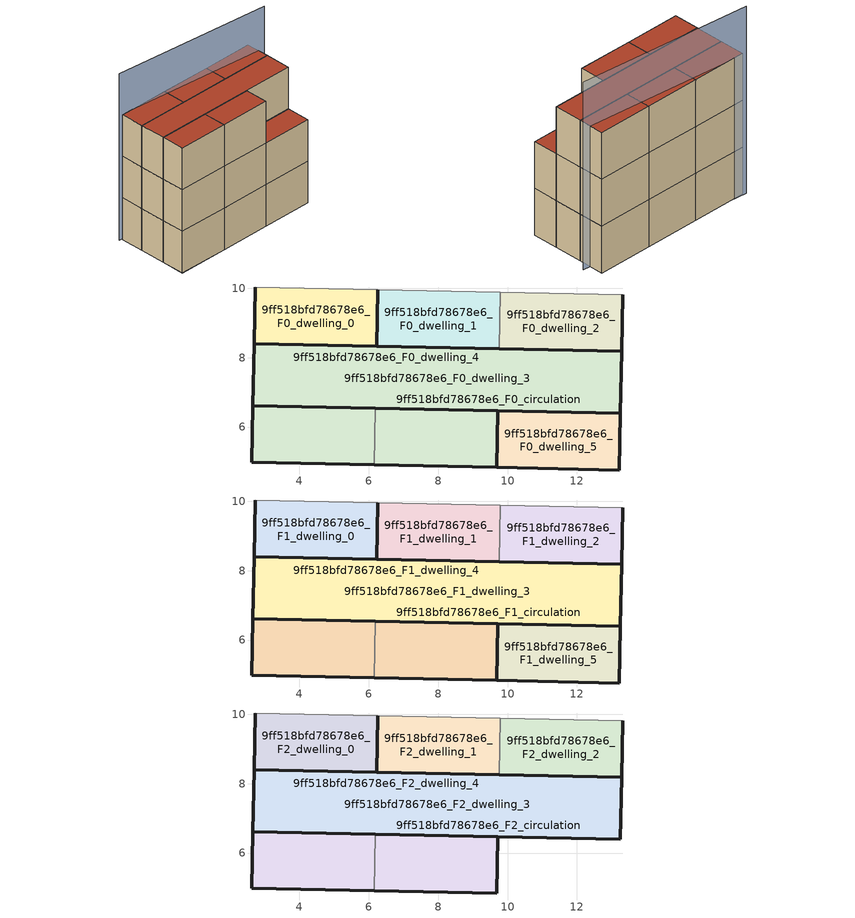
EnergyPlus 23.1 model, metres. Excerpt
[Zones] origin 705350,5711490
9ff518bfd78678e6_F0_dwelling_0
 floor ground (EU_floor_Construction): 6.26,9.96 6.23,8.33 2.7,8.41 2.73,10.04 z0
 wall outside (EU_wall_Construction): 2.73,10.04 2.7,8.41 6.23,8.33 6.26,9.96 z0:3
 wall adiabatic (EU_wall_Construction): 6.26,9.96 2.73,10.04 z0:3
9ff518bfd78678e6_F0_dwelling_1
 floor ground (EU_floor_Construction): 9.79,9.89 9.76,8.26 6.23,8.33 6.26,9.96 z0
 wall outside (EU_wall_Construction): 6.26,9.96 6.23,8.33 9.76,8.26 z0:3
 wall adiabatic (EU_wall_Construction): 9.79,9.89 6.26,9.96 z0:3
 wall to 9ff518bfd78678e6_F0_dwelling_2 (EU_wall_Construction): 9.76,8.26 9.79,9.89 z0:3
9ff518bfd78678e6_F0_dwelling_2
 floor ground (EU_floor_Construction): 13.32,9.82 13.29,8.19 9.76,8.26 9.79,9.89 z0
 wall outside (EU_wall_Construction): 9.76,8.26 13.29,8.19 13.32,9.82 z0:3
 wall adiabatic (EU_wall_Construction): 13.32,9.82 9.79,9.89 z0:3
9ff518bfd78678e6_F0_dwelling_3
 floor ground (EU_floor_Construction): 6.19,6.54 6.16,4.91 2.63,4.98 2.66,6.61 z0; 13.29,8.19 13.25,6.39 6.19,6.54 2.66,6.61 2.7,8.41 z0
 wall outside (EU_wall_Construction): 6.19,6.54 2.66,6.61 2.63,4.98 6.16,4.91 z0:3
 wall to 9ff518bfd78678e6_F0_dwelling_4 (EU_wall_Construction): 6.16,4.91 6.19,6.54 z0:3
9ff518bfd78678e6_F0_dwelling_4
 floor ground (EU_floor_Construction): 9.72,6.46 9.69,4.83 6.16,4.91 6.19,6.54 z0; 13.29,8.19 13.25,6.39 9.72,6.46 6.19,6.54 2.66,6.61 2.7,8.41 z0
 wall outside (EU_wall_Construction): 6.16,4.91 9.69,4.83 9.72,6.46 6.19,6.54 z0:3
9ff518bfd78678e6_F0_dwelling_5
 floor ground (EU_floor_Construction): 13.25,6.39 13.22,4.76 9.69,4.83 9.72,6.46 z0
 wall outside (EU_wall_Construction): 9.69,4.83 13.22,4.76 13.25,6.39 9.72,6.46 9.69,4.83 z0:3
9ff518bfd78678e6_F0_circulation
 floor ground (EU_floor_Construction): 6.19,6.54 6.16,4.91 2.63,4.98 2.66,6.61 z0; 13.29,8.19 13.25,6.39 9.72,6.46 6.19,6.54 2.66,6.61 2.7,8.41 z0; 9.72,6.46 9.69,4.83 6.16,4.91 6.19,6.54 z0
 wall outside (EU_wall_Construction): 13.25,6.39 13.29,8.19 2.7,8.41 2.66,6.61 13.25,6.39 z0:3
 roof outside (EU_floor_Construction): 13.25,6.39 13.29,8.19 2.7,8.41 2.66,6.61 6.19,6.54 9.72,6.46 z3
9ff518bfd78678e6_F1_dwelling_0
 floor to 9ff518bfd78678e6_F0_dwelling_0 (EU_floor_Construction): 6.26,9.96 6.23,8.33 2.7,8.41 2.73,10.04 z3
 wall outside (EU_wall_Construction): 2.73,10.04 2.7,8.41 6.23,8.33 6.26,9.96 z3:6
 wall adiabatic (EU_wall_Construction): 6.26,9.96 2.73,10.04 z3:6
9ff518bfd78678e6_F1_dwelling_1
 floor to 9ff518bfd78678e6_F0_dwelling_1 (EU_floor_Construction): 9.79,9.89 9.76,8.26 6.23,8.33 6.26,9.96 z3
 wall outside (EU_wall_Construction): 6.26,9.96 6.23,8.33 9.76,8.26 z3:6
 wall adiabatic (EU_wall_Construction): 9.79,9.89 6.26,9.96 z3:6
 wall to 9ff518bfd78678e6_F1_dwelling_2 (EU_wall_Construction): 9.76,8.26 9.79,9.89 z3:6
9ff518bfd78678e6_F1_dwelling_2
 floor to 9ff518bfd78678e6_F0_dwelling_2 (EU_floor_Construction): 13.32,9.82 13.29,8.19 9.76,8.26 9.79,9.89 z3
 wall outside (EU_wall_Construction): 9.76,8.26 13.29,8.19 13.32,9.82 z3:6
 wall adiabatic (EU_wall_Construction): 13.32,9.82 9.79,9.89 z3:6
9ff518bfd78678e6_F1_dwelling_3
 floor outside (EU_floor_Construction): 6.19,6.54 6.16,4.91 2.63,4.98 2.66,6.61 z3
 floor to 9ff518bfd78678e6_F0_dwelling_3 (EU_floor_Construction): 13.29,8.19 13.25,6.39 6.19,6.54 2.66,6.61 2.7,8.41 z3
 wall outside (EU_wall_Construction): 6.19,6.54 2.66,6.61 2.63,4.98 6.16,4.91 z3:6
 wall to 9ff518bfd78678e6_F1_dwelling_4 (EU_wall_Construction): 6.16,4.91 6.19,6.54 z3:6
9ff518bfd78678e6_F1_dwelling_4
 floor to 9ff518bfd78678e6_F0_dwelling_4 (EU_floor_Construction): 9.72,6.46 9.69,4.83 6.16,4.91 6.19,6.54 z3; 13.29,8.19 13.25,6.39 9.72,6.46 6.19,6.54 2.66,6.61 2.7,8.41 z3
 wall outside (EU_wall_Construction): 6.16,4.91 9.69,4.83 9.72,6.46 6.19,6.54 z3:6
9ff518bfd78678e6_F1_dwelling_5
 floor to 9ff518bfd78678e6_F0_dwelling_5 (EU_floor_Construction): 13.25,6.39 13.22,4.76 9.69,4.83 9.72,6.46 z3
 wall outside (EU_wall_Construction): 9.69,4.83 13.22,4.76 13.25,6.39 9.72,6.46 9.69,4.83 z3:6
 roof outside (EU_roof_Construction): 13.22,4.76 13.25,6.39 9.72,6.46 9.69,4.83 z6
9ff518bfd78678e6_F1_circulation
 floor outside (EU_floor_Construction): 13.29,8.19 13.25,6.39 9.72,6.46 9.03,6.48 6.19,6.54 4.07,6.58 2.66,6.61 2.7,8.41 z3; 9.72,6.46 9.69,4.83 6.16,4.91 6.19,6.54 z3
 floor to 9ff518bfd78678e6_F0_circulation (EU_floor_Construction): 6.19,6.54 6.16,4.91 2.63,4.98 2.66,6.61 z3
 wall outside (EU_wall_Construction): 13.25,6.39 13.29,8.19 2.7,8.41 2.66,6.61 13.25,6.39 z3:6
 roof outside (EU_floor_Construction): 13.25,6.39 13.29,8.19 2.7,8.41 2.66,6.61 6.19,6.54 9.72,6.46 z6
9ff518bfd78678e6_F2_dwelling_0
 floor to 9ff518bfd78678e6_F1_dwelling_0 (EU_floor_Construction): 6.26,9.96 6.23,8.33 2.7,8.41 2.73,10.04 z6
 wall outside (EU_wall_Construction): 2.73,10.04 2.7,8.41 6.23,8.33 6.26,9.96 z6:9
 wall adiabatic (EU_wall_Construction): 6.26,9.96 2.73,10.04 z6:9
 roof outside (EU_roof_Construction): 6.23,8.33 6.26,9.96 2.73,10.04 2.7,8.41 z9
9ff518bfd78678e6_F2_dwelling_1
 floor to 9ff518bfd78678e6_F1_dwelling_1 (EU_floor_Construction): 9.79,9.89 9.76,8.26 6.23,8.33 6.26,9.96 z6
 wall outside (EU_wall_Construction): 6.26,9.96 6.23,8.33 9.76,8.26 z6:9
 wall adiabatic (EU_wall_Construction): 9.79,9.89 6.26,9.96 z6:9
 wall to 9ff518bfd78678e6_F2_dwelling_2 (EU_wall_Construction): 9.76,8.26 9.79,9.89 z6:9
 roof outside (EU_roof_Construction): 9.76,8.26 9.79,9.89 6.26,9.96 6.23,8.33 z9
9ff518bfd78678e6_F2_dwelling_2
 floor to 9ff518bfd78678e6_F1_dwelling_2 (EU_floor_Construction): 13.32,9.82 13.29,8.19 9.76,8.26 9.79,9.89 z6
 wall outside (EU_wall_Construction): 9.76,8.26 13.29,8.19 13.32,9.82 z6:9
 wall adiabatic (EU_wall_Construction): 13.32,9.82 9.79,9.89 z6:9
 roof outside (EU_roof_Construction): 13.29,8.19 13.32,9.82 9.79,9.89 9.76,8.26 z9
9ff518bfd78678e6_F2_dwelling_3
 floor outside (EU_floor_Construction): 6.19,6.54 6.16,4.91 2.63,4.98 2.66,6.61 z6
 floor to 9ff518bfd78678e6_F1_dwelling_3 (EU_floor_Construction): 13.29,8.19 13.25,6.39 6.19,6.54 2.66,6.61 2.7,8.41 z6
 wall outside (EU_wall_Construction): 6.19,6.54 2.66,6.61 2.63,4.98 6.16,4.91 z6:9
 wall to 9ff518bfd78678e6_F2_dwelling_4 (EU_wall_Construction): 6.16,4.91 6.19,6.54 z6:9
 roof outside (EU_roof_Construction): 13.25,6.39 13.29,8.19 2.7,8.41 2.66,6.61 6.19,6.54 z9; 6.16,4.91 6.19,6.54 2.66,6.61 2.63,4.98 z9
9ff518bfd78678e6_F2_dwelling_4
 floor to 9ff518bfd78678e6_F1_dwelling_4 (EU_floor_Construction): 9.72,6.46 9.69,4.83 6.16,4.91 6.19,6.54 z6; 13.29,8.19 13.25,6.39 9.72,6.46 6.19,6.54 2.66,6.61 2.7,8.41 z6
 wall outside (EU_wall_Construction): 6.16,4.91 9.69,4.83 9.72,6.46 6.19,6.54 z6:9
 roof outside (EU_roof_Construction): 13.25,6.39 13.29,8.19 2.7,8.41 2.66,6.61 6.19,6.54 9.72,6.46 z9; 9.69,4.83 9.72,6.46 6.19,6.54 6.16,4.91 z9
9ff518bfd78678e6_F2_circulation
 floor outside (EU_floor_Construction): 13.29,8.19 13.25,6.39 9.72,6.46 9.03,6.48 6.19,6.54 4.07,6.58 2.66,6.61 2.7,8.41 z6; 9.72,6.46 9.69,4.83 6.16,4.91 6.19,6.54 z6
 floor to 9ff518bfd78678e6_F1_circulation (EU_floor_Construction): 6.19,6.54 6.16,4.91 2.63,4.98 2.66,6.61 z6
 wall outside (EU_wall_Construction): 13.25,6.39 13.29,8.19 2.7,8.41 2.66,6.61 13.25,6.39 z6:9
 roof outside (EU_roof_Construction): 13.25,6.39 13.29,8.19 2.7,8.41 2.66,6.61 6.19,6.54 9.72,6.46 z9; 6.16,4.91 6.19,6.54 2.66,6.61 2.63,4.98 z9; 9.69,4.83 9.72,6.46 6.19,6.54 6.16,4.91 z9
shading: 13.78,8.88 2.56,10.13 z0:12
[Building]
EU S2 Campaign: North Axis=0; Terrain=City; Solar Distribution=FullExterior
[Site:Location]
London: Latitude=51.5; Longitude=-0.5; Time Zone=0; Elevation=25
[SizingPeriod:WeatherFileDays]
AnnualSizingPeriod: Begin Month=1; Begin Day of Month=1; End Month=12; End Day of Month=31; Day of Week for Start Day=Monday; Use Weather File Daylight Saving Period=No; Use Weather File Rain and Snow Indicators=No
[MATERIAL]
EU_InternalMass_Material: Roughness=MediumRough; Thickness=0.1; Conductivity=1; Density=1800; Specific Heat=900; Thermal Absorptance=0.9; Solar Absorptance=0.7; Visible Absorptance=0.7
[MATERIAL:NOMASS] Roughness=MediumRough; Thermal Absorptance=0.9; Solar Absorptance=0.7; Visible Absorptance=0.7
Name | Thermal Resistance
EU_wall_NoMass | 1.04674
EU_roof_NoMass | 4.32442
EU_floor_NoMass | 2.04616
[CONSTRUCTION]
EU_wall_Construction: EU_wall_NoMass
EU_roof_Construction: EU_roof_NoMass
EU_floor_Construction: EU_floor_NoMass
EU_InternalMass_Construction: EU_InternalMass_Material
[ZONE] Type=1; Multiplier=1; Ceiling Height=autocalculate; Floor Area=autocalculate; Part of Total Floor Area=Yes
Name | Volume
9ff518bfd78678e6_F0_dwelling_0; 9ff518bfd78678e6_F1_dwelling_0; 9ff518bfd78678e6_F2_dwelling_0; 9ff518bfd78678e6_F0_dwelling_1 | 17.2507
9ff518bfd78678e6_F1_dwelling_1; 9ff518bfd78678e6_F2_dwelling_1; 9ff518bfd78678e6_F1_dwelling_2; 9ff518bfd78678e6_F2_dwelling_2 | 17.25
9ff518bfd78678e6_F0_dwelling_2; 9ff518bfd78678e6_F0_dwelling_5; 9ff518bfd78678e6_F1_dwelling_5 | 17.2493
9ff518bfd78678e6_F0_dwelling_3; 9ff518bfd78678e6_F1_dwelling_3; 9ff518bfd78678e6_F2_dwelling_3 | 74.4492
9ff518bfd78678e6_F0_dwelling_4; 9ff518bfd78678e6_F1_dwelling_4; 9ff518bfd78678e6_F2_dwelling_4 | 74.4485
9ff518bfd78678e6_F0_circulation | 91.6985
9ff518bfd78678e6_F1_circulation; 9ff518bfd78678e6_F2_circulation | 91.6978
[INTERNALMASS] Construction=EU_InternalMass_Construction
Name | Zone or ZoneList | Surface Area
9ff518bfd78678e6_F0_dwelling_0_EU_InternalMass | 9ff518bfd78678e6_F0_dwelling_0 | 5.74997
9ff518bfd78678e6_F0_dwelling_1_EU_InternalMass | 9ff518bfd78678e6_F0_dwelling_1 | 5.74997
9ff518bfd78678e6_F0_dwelling_2_EU_InternalMass | 9ff518bfd78678e6_F0_dwelling_2 | 5.74997
9ff518bfd78678e6_F0_dwelling_3_EU_InternalMass | 9ff518bfd78678e6_F0_dwelling_3 | 5.74997
9ff518bfd78678e6_F0_dwelling_4_EU_InternalMass | 9ff518bfd78678e6_F0_dwelling_4 | 5.74997
9ff518bfd78678e6_F0_dwelling_5_EU_InternalMass | 9ff518bfd78678e6_F0_dwelling_5 | 5.74997
9ff518bfd78678e6_F1_dwelling_0_EU_InternalMass | 9ff518bfd78678e6_F1_dwelling_0 | 5.74997
9ff518bfd78678e6_F1_dwelling_1_EU_InternalMass | 9ff518bfd78678e6_F1_dwelling_1 | 5.74997
9ff518bfd78678e6_F1_dwelling_2_EU_InternalMass | 9ff518bfd78678e6_F1_dwelling_2 | 5.74997
9ff518bfd78678e6_F1_dwelling_3_EU_InternalMass | 9ff518bfd78678e6_F1_dwelling_3 | 5.74997
9ff518bfd78678e6_F1_dwelling_4_EU_InternalMass | 9ff518bfd78678e6_F1_dwelling_4 | 5.74997
9ff518bfd78678e6_F1_dwelling_5_EU_InternalMass | 9ff518bfd78678e6_F1_dwelling_5 | 5.74997
9ff518bfd78678e6_F2_dwelling_0_EU_InternalMass | 9ff518bfd78678e6_F2_dwelling_0 | 5.74997
9ff518bfd78678e6_F2_dwelling_1_EU_InternalMass | 9ff518bfd78678e6_F2_dwelling_1 | 5.74997
9ff518bfd78678e6_F2_dwelling_2_EU_InternalMass | 9ff518bfd78678e6_F2_dwelling_2 | 5.74997
9ff518bfd78678e6_F2_dwelling_3_EU_InternalMass | 9ff518bfd78678e6_F2_dwelling_3 | 8.62495
9ff518bfd78678e6_F2_dwelling_4_EU_InternalMass | 9ff518bfd78678e6_F2_dwelling_4 | 8.62495
[OTHEREQUIPMENT] Fuel Type=Electricity; Design Level Calculation Method=Watts/Area; Power per Zone Floor Area=1; Fraction Latent=0; Fraction Radiant=0; Fraction Lost=0; Carbon Dioxide Generation Rate=0; EndUse Subcategory=EU_Step8_InternalGains
Name | Zone or ZoneList or Space or SpaceList | Schedule
EU_Step8_InternalGain_9ff518bfd78678e6_F0_dwelling_0_f000 | 9ff518bfd78678e6_F0_dwelling_0 | EU_Step8_GainSchedule_9ff518bfd78678e6_F0_dwelling_0_f000
EU_Step8_InternalGain_9ff518bfd78678e6_F0_dwelling_1_f000 | 9ff518bfd78678e6_F0_dwelling_1 | EU_Step8_GainSchedule_9ff518bfd78678e6_F0_dwelling_1_f000
EU_Step8_InternalGain_9ff518bfd78678e6_F0_dwelling_2_f000 | 9ff518bfd78678e6_F0_dwelling_2 | EU_Step8_GainSchedule_9ff518bfd78678e6_F0_dwelling_2_f000
EU_Step8_InternalGain_9ff518bfd78678e6_F0_dwelling_3_f000 | 9ff518bfd78678e6_F0_dwelling_3 | EU_Step8_GainSchedule_9ff518bfd78678e6_F0_dwelling_3_f000
EU_Step8_InternalGain_9ff518bfd78678e6_F0_dwelling_4_f000 | 9ff518bfd78678e6_F0_dwelling_4 | EU_Step8_GainSchedule_9ff518bfd78678e6_F0_dwelling_4_f000
EU_Step8_InternalGain_9ff518bfd78678e6_F0_dwelling_5_f000 | 9ff518bfd78678e6_F0_dwelling_5 | EU_Step8_GainSchedule_9ff518bfd78678e6_F0_dwelling_5_f000
EU_Step8_InternalGain_9ff518bfd78678e6_F1_dwelling_0_f000 | 9ff518bfd78678e6_F1_dwelling_0 | EU_Step8_GainSchedule_9ff518bfd78678e6_F1_dwelling_0_f000
EU_Step8_InternalGain_9ff518bfd78678e6_F1_dwelling_1_f000 | 9ff518bfd78678e6_F1_dwelling_1 | EU_Step8_GainSchedule_9ff518bfd78678e6_F1_dwelling_1_f000
EU_Step8_InternalGain_9ff518bfd78678e6_F1_dwelling_2_f000 | 9ff518bfd78678e6_F1_dwelling_2 | EU_Step8_GainSchedule_9ff518bfd78678e6_F1_dwelling_2_f000
EU_Step8_InternalGain_9ff518bfd78678e6_F1_dwelling_3_f000 | 9ff518bfd78678e6_F1_dwelling_3 | EU_Step8_GainSchedule_9ff518bfd78678e6_F1_dwelling_3_f000
EU_Step8_InternalGain_9ff518bfd78678e6_F1_dwelling_4_f000 | 9ff518bfd78678e6_F1_dwelling_4 | EU_Step8_GainSchedule_9ff518bfd78678e6_F1_dwelling_4_f000
EU_Step8_InternalGain_9ff518bfd78678e6_F1_dwelling_5_f000 | 9ff518bfd78678e6_F1_dwelling_5 | EU_Step8_GainSchedule_9ff518bfd78678e6_F1_dwelling_5_f000
EU_Step8_InternalGain_9ff518bfd78678e6_F2_dwelling_0_f000 | 9ff518bfd78678e6_F2_dwelling_0 | EU_Step8_GainSchedule_9ff518bfd78678e6_F2_dwelling_0_f000
EU_Step8_InternalGain_9ff518bfd78678e6_F2_dwelling_1_f000 | 9ff518bfd78678e6_F2_dwelling_1 | EU_Step8_GainSchedule_9ff518bfd78678e6_F2_dwelling_1_f000
EU_Step8_InternalGain_9ff518bfd78678e6_F2_dwelling_2_f000 | 9ff518bfd78678e6_F2_dwelling_2 | EU_Step8_GainSchedule_9ff518bfd78678e6_F2_dwelling_2_f000
EU_Step8_InternalGain_9ff518bfd78678e6_F2_dwelling_3_f000 | 9ff518bfd78678e6_F2_dwelling_3 | EU_Step8_GainSchedule_9ff518bfd78678e6_F2_dwelling_3_f000
EU_Step8_InternalGain_9ff518bfd78678e6_F2_dwelling_4_f000 | 9ff518bfd78678e6_F2_dwelling_4 | EU_Step8_GainSchedule_9ff518bfd78678e6_F2_dwelling_4_f000
[ZONEINFILTRATION:DESIGNFLOWRATE] Schedule=EU_AlwaysOn; Design Flow Rate Calculation Method=Flow/Area; Flow Rate per Floor Area=0.0005; Constant Term Coefficient=1; Temperature Term Coefficient=0; Velocity Term Coefficient=0; Velocity Squared Term Coefficient=0
Name | Zone or ZoneList or Space or SpaceList
EU_Circulation_Infiltration_9ff518bfd78678e6_F0_circulation | 9ff518bfd78678e6_F0_circulation
EU_Circulation_Infiltration_9ff518bfd78678e6_F1_circulation | 9ff518bfd78678e6_F1_circulation
EU_Circulation_Infiltration_9ff518bfd78678e6_F2_circulation | 9ff518bfd78678e6_F2_circulation
[ZONEVENTILATION:DESIGNFLOWRATE] Schedule=EU_AlwaysOn; Design Flow Rate Calculation Method=AirChanges/Hour; Air Changes per Hour=0.488719; Ventilation Type=Natural; Fan Pressure Rise=0; Fan Total Efficiency=1; Constant Term Coefficient=1; Temperature Term Coefficient=0; Velocity Term Coefficient=0; Velocity Squared Term Coefficient=0; Minimum Indoor Temperature=-100; Maximum Indoor Temperature=100; Delta Temperature=-100; Minimum Outdoor Temperature=-100; Maximum Outdoor Temperature=100; Maximum Wind Speed=40
Name | Zone or ZoneList or Space or SpaceList
EU_ConstantAir_9ff518bfd78678e6_F0_dwelling_0 | 9ff518bfd78678e6_F0_dwelling_0
EU_ConstantAir_9ff518bfd78678e6_F0_dwelling_1 | 9ff518bfd78678e6_F0_dwelling_1
EU_ConstantAir_9ff518bfd78678e6_F0_dwelling_2 | 9ff518bfd78678e6_F0_dwelling_2
EU_ConstantAir_9ff518bfd78678e6_F0_dwelling_3 | 9ff518bfd78678e6_F0_dwelling_3
EU_ConstantAir_9ff518bfd78678e6_F0_dwelling_4 | 9ff518bfd78678e6_F0_dwelling_4
EU_ConstantAir_9ff518bfd78678e6_F0_dwelling_5 | 9ff518bfd78678e6_F0_dwelling_5
EU_ConstantAir_9ff518bfd78678e6_F1_dwelling_0 | 9ff518bfd78678e6_F1_dwelling_0
EU_ConstantAir_9ff518bfd78678e6_F1_dwelling_1 | 9ff518bfd78678e6_F1_dwelling_1
EU_ConstantAir_9ff518bfd78678e6_F1_dwelling_2 | 9ff518bfd78678e6_F1_dwelling_2
EU_ConstantAir_9ff518bfd78678e6_F1_dwelling_3 | 9ff518bfd78678e6_F1_dwelling_3
EU_ConstantAir_9ff518bfd78678e6_F1_dwelling_4 | 9ff518bfd78678e6_F1_dwelling_4
EU_ConstantAir_9ff518bfd78678e6_F1_dwelling_5 | 9ff518bfd78678e6_F1_dwelling_5
EU_ConstantAir_9ff518bfd78678e6_F2_dwelling_0 | 9ff518bfd78678e6_F2_dwelling_0
EU_ConstantAir_9ff518bfd78678e6_F2_dwelling_1 | 9ff518bfd78678e6_F2_dwelling_1
EU_ConstantAir_9ff518bfd78678e6_F2_dwelling_2 | 9ff518bfd78678e6_F2_dwelling_2
EU_ConstantAir_9ff518bfd78678e6_F2_dwelling_3 | 9ff518bfd78678e6_F2_dwelling_3
EU_ConstantAir_9ff518bfd78678e6_F2_dwelling_4 | 9ff518bfd78678e6_F2_dwelling_4
[HVACTEMPLATE:THERMOSTAT] Constant Heating Setpoint=20; Constant Cooling Setpoint=50
EU_HeatOnly_9ff518bfd78678e6_F0_dwelling_0; EU_HeatOnly_9ff518bfd78678e6_F0_dwelling_1; EU_HeatOnly_9ff518bfd78678e6_F0_dwelling_2; EU_HeatOnly_9ff518bfd78678e6_F0_dwelling_3; EU_HeatOnly_9ff518bfd78678e6_F0_dwelling_4; EU_HeatOnly_9ff518bfd78678e6_F0_dwelling_5; EU_HeatOnly_9ff518bfd78678e6_F1_dwelling_0; EU_HeatOnly_9ff518bfd78678e6_F1_dwelling_1; EU_HeatOnly_9ff518bfd78678e6_F1_dwelling_2; EU_HeatOnly_9ff518bfd78678e6_F1_dwelling_3; EU_HeatOnly_9ff518bfd78678e6_F1_dwelling_4; EU_HeatOnly_9ff518bfd78678e6_F1_dwelling_5; EU_HeatOnly_9ff518bfd78678e6_F2_dwelling_0; EU_HeatOnly_9ff518bfd78678e6_F2_dwelling_1; EU_HeatOnly_9ff518bfd78678e6_F2_dwelling_2; EU_HeatOnly_9ff518bfd78678e6_F2_dwelling_3; EU_HeatOnly_9ff518bfd78678e6_F2_dwelling_4
[HVACTEMPLATE:ZONE:IDEALLOADSAIRSYSTEM] System Availability Schedule=EU_AlwaysOn; Maximum Heating Supply Air Temperature=50; Minimum Cooling Supply Air Temperature=13; Maximum Heating Supply Air Humidity Ratio=0.0156; Minimum Cooling Supply Air Humidity Ratio=0.0077; Heating Limit=NoLimit; Cooling Limit=NoLimit; Heating Availability Schedule=EU_AlwaysOn; Cooling Availability Schedule=EU_CoolingOff; Dehumidification Control Type=ConstantSensibleHeatRatio; Cooling Sensible Heat Ratio=0.7; Dehumidification Setpoint=60; Humidification Control Type=None; Humidification Setpoint=30; Outdoor Air Method=None; Outdoor Air Flow Rate per Person=0.00944; Outdoor Air Flow Rate per Zone Floor Area=0; Outdoor Air Flow Rate per Zone=0; Demand Controlled Ventilation Type=None; Outdoor Air Economizer Type=NoEconomizer; Heat Recovery Type=None; Sensible Heat Recovery Effectiveness=0.7; Latent Heat Recovery Effectiveness=0.65
Name | Template Thermostat
9ff518bfd78678e6_F0_dwelling_0 | EU_HeatOnly_9ff518bfd78678e6_F0_dwelling_0
9ff518bfd78678e6_F0_dwelling_1 | EU_HeatOnly_9ff518bfd78678e6_F0_dwelling_1
9ff518bfd78678e6_F0_dwelling_2 | EU_HeatOnly_9ff518bfd78678e6_F0_dwelling_2
9ff518bfd78678e6_F0_dwelling_3 | EU_HeatOnly_9ff518bfd78678e6_F0_dwelling_3
9ff518bfd78678e6_F0_dwelling_4 | EU_HeatOnly_9ff518bfd78678e6_F0_dwelling_4
9ff518bfd78678e6_F0_dwelling_5 | EU_HeatOnly_9ff518bfd78678e6_F0_dwelling_5
9ff518bfd78678e6_F1_dwelling_0 | EU_HeatOnly_9ff518bfd78678e6_F1_dwelling_0
9ff518bfd78678e6_F1_dwelling_1 | EU_HeatOnly_9ff518bfd78678e6_F1_dwelling_1
9ff518bfd78678e6_F1_dwelling_2 | EU_HeatOnly_9ff518bfd78678e6_F1_dwelling_2
9ff518bfd78678e6_F1_dwelling_3 | EU_HeatOnly_9ff518bfd78678e6_F1_dwelling_3
9ff518bfd78678e6_F1_dwelling_4 | EU_HeatOnly_9ff518bfd78678e6_F1_dwelling_4
9ff518bfd78678e6_F1_dwelling_5 | EU_HeatOnly_9ff518bfd78678e6_F1_dwelling_5
9ff518bfd78678e6_F2_dwelling_0 | EU_HeatOnly_9ff518bfd78678e6_F2_dwelling_0
9ff518bfd78678e6_F2_dwelling_1 | EU_HeatOnly_9ff518bfd78678e6_F2_dwelling_1
9ff518bfd78678e6_F2_dwelling_2 | EU_HeatOnly_9ff518bfd78678e6_F2_dwelling_2
9ff518bfd78678e6_F2_dwelling_3 | EU_HeatOnly_9ff518bfd78678e6_F2_dwelling_3
9ff518bfd78678e6_F2_dwelling_4 | EU_HeatOnly_9ff518bfd78678e6_F2_dwelling_4
[SIZING:ZONE] Zone Cooling Design Supply Air Temperature Input Method=SupplyAirTemperature; Zone Cooling Design Supply Air Temperature=13; Zone Heating Design Supply Air Temperature Input Method=SupplyAirTemperature; Zone Heating Design Supply Air Temperature=50; Zone Cooling Design Supply Air Humidity Ratio=0.008; Zone Heating Design Supply Air Humidity Ratio=0.008; Cooling Design Air Flow Method=DesignDay; Cooling Design Air Flow Rate=0; Cooling Minimum Air Flow per Zone Floor Area=0.000762; Cooling Minimum Air Flow=0; Cooling Minimum Air Flow Fraction=0.2; Heating Design Air Flow Method=DesignDay; Heating Design Air Flow Rate=0; Heating Maximum Air Flow per Zone Floor Area=0.002032; Heating Maximum Air Flow=0.141576; Heating Maximum Air Flow Fraction=0.3; Account for Dedicated Outdoor Air System=No; Dedicated Outdoor Air System Control Strategy=NeutralSupplyAir; Dedicated Outdoor Air Low Setpoint Temperature for Design=autosize; Dedicated Outdoor Air High Setpoint Temperature for Design=autosize; Zone Load Sizing Method=Sensible Load Only No Latent Load; Zone Latent Cooling Design Supply Air Humidity Ratio Input Method=HumidityRatioDifference; Zone Cooling Design Supply Air Humidity Ratio Difference=0.005; Zone Latent Heating Design Supply Air Humidity Ratio Input Method=HumidityRatioDifference; Zone Humidification Design Supply Air Humidity Ratio Difference=0.005
9ff518bfd78678e6_F0_dwelling_0; 9ff518bfd78678e6_F0_dwelling_1; 9ff518bfd78678e6_F0_dwelling_2; 9ff518bfd78678e6_F0_dwelling_3; 9ff518bfd78678e6_F0_dwelling_4; 9ff518bfd78678e6_F0_dwelling_5; 9ff518bfd78678e6_F1_dwelling_0; 9ff518bfd78678e6_F1_dwelling_1; 9ff518bfd78678e6_F1_dwelling_2; 9ff518bfd78678e6_F1_dwelling_3; 9ff518bfd78678e6_F1_dwelling_4; 9ff518bfd78678e6_F1_dwelling_5; 9ff518bfd78678e6_F2_dwelling_0; 9ff518bfd78678e6_F2_dwelling_1; 9ff518bfd78678e6_F2_dwelling_2; 9ff518bfd78678e6_F2_dwelling_3; 9ff518bfd78678e6_F2_dwelling_4
[SCHEDULE:CONSTANT]
Name | Hourly Value
EU_AlwaysOn | 1
EU_CoolingOff | 0
[SCHEDULE:FILE] Column Number=1; Rows to Skip at Top=0; Number of Hours of Data=8760; Column Separator=Comma; Interpolate to Timestep=No; Minutes per Item=60; Adjust Schedule for Daylight Savings=Yes
Name | File
EU_Step8_GainSchedule_9ff518bfd78678e6_F0_dwelling_0_f000 | ../../schedules/9ff518bfd78678e6/9ff518bfd78678e6_F0_dwelling_0_f000_gain.csv
EU_Step8_GainSchedule_9ff518bfd78678e6_F0_dwelling_1_f000 | ../../schedules/9ff518bfd78678e6/9ff518bfd78678e6_F0_dwelling_1_f000_gain.csv
EU_Step8_GainSchedule_9ff518bfd78678e6_F0_dwelling_2_f000 | ../../schedules/9ff518bfd78678e6/9ff518bfd78678e6_F0_dwelling_2_f000_gain.csv
EU_Step8_GainSchedule_9ff518bfd78678e6_F0_dwelling_3_f000 | ../../schedules/9ff518bfd78678e6/9ff518bfd78678e6_F0_dwelling_3_f000_gain.csv
EU_Step8_GainSchedule_9ff518bfd78678e6_F0_dwelling_4_f000 | ../../schedules/9ff518bfd78678e6/9ff518bfd78678e6_F0_dwelling_4_f000_gain.csv
EU_Step8_GainSchedule_9ff518bfd78678e6_F0_dwelling_5_f000 | ../../schedules/9ff518bfd78678e6/9ff518bfd78678e6_F0_dwelling_5_f000_gain.csv
EU_Step8_GainSchedule_9ff518bfd78678e6_F1_dwelling_0_f000 | ../../schedules/9ff518bfd78678e6/9ff518bfd78678e6_F1_dwelling_0_f000_gain.csv
EU_Step8_GainSchedule_9ff518bfd78678e6_F1_dwelling_1_f000 | ../../schedules/9ff518bfd78678e6/9ff518bfd78678e6_F1_dwelling_1_f000_gain.csv
EU_Step8_GainSchedule_9ff518bfd78678e6_F1_dwelling_2_f000 | ../../schedules/9ff518bfd78678e6/9ff518bfd78678e6_F1_dwelling_2_f000_gain.csv
EU_Step8_GainSchedule_9ff518bfd78678e6_F1_dwelling_3_f000 | ../../schedules/9ff518bfd78678e6/9ff518bfd78678e6_F1_dwelling_3_f000_gain.csv
EU_Step8_GainSchedule_9ff518bfd78678e6_F1_dwelling_4_f000 | ../../schedules/9ff518bfd78678e6/9ff518bfd78678e6_F1_dwelling_4_f000_gain.csv
EU_Step8_GainSchedule_9ff518bfd78678e6_F1_dwelling_5_f000 | ../../schedules/9ff518bfd78678e6/9ff518bfd78678e6_F1_dwelling_5_f000_gain.csv
EU_Step8_GainSchedule_9ff518bfd78678e6_F2_dwelling_0_f000 | ../../schedules/9ff518bfd78678e6/9ff518bfd78678e6_F2_dwelling_0_f000_gain.csv
EU_Step8_GainSchedule_9ff518bfd78678e6_F2_dwelling_1_f000 | ../../schedules/9ff518bfd78678e6/9ff518bfd78678e6_F2_dwelling_1_f000_gain.csv
EU_Step8_GainSchedule_9ff518bfd78678e6_F2_dwelling_2_f000 | ../../schedules/9ff518bfd78678e6/9ff518bfd78678e6_F2_dwelling_2_f000_gain.csv
EU_Step8_GainSchedule_9ff518bfd78678e6_F2_dwelling_3_f000 | ../../schedules/9ff518bfd78678e6/9ff518bfd78678e6_F2_dwelling_3_f000_gain.csv
EU_Step8_GainSchedule_9ff518bfd78678e6_F2_dwelling_4_f000 | ../../schedules/9ff518bfd78678e6/9ff518bfd78678e6_F2_dwelling_4_f000_gain.csv
